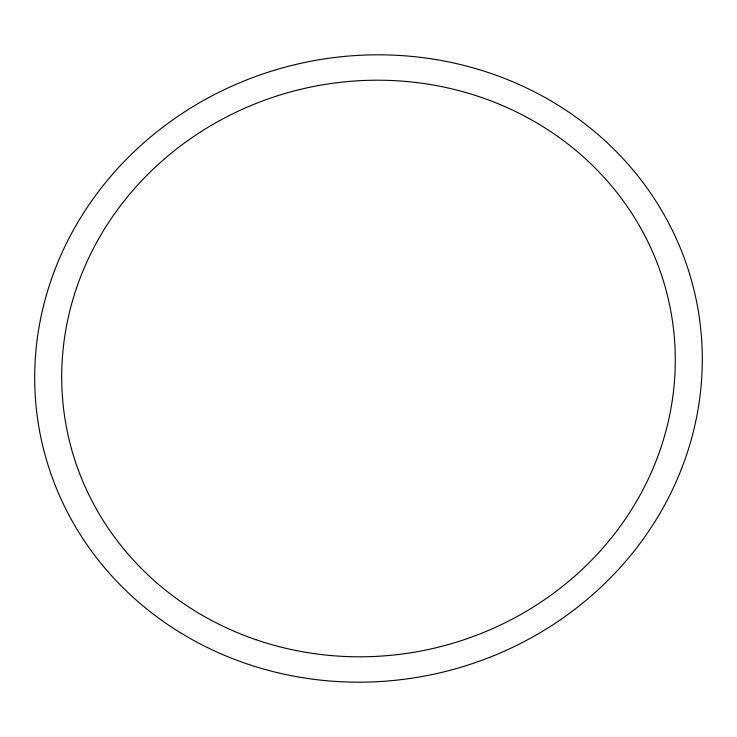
<?xml version="1.0" encoding="UTF-8"?>
<svg xmlns="http://www.w3.org/2000/svg" width="737" height="737" viewBox="0 0 737 737"><rect width="100%" height="100%" fill="white"/><g stroke="black" fill="none" stroke-linecap="round" stroke-linejoin="round"><path stroke-width="1.11" d="M246.094 663.576A334.828 312.589 -12.6 0 0 698.648 313.142A334.828 312.589 -12.6 0 0 160.758 128.782A334.828 312.589 -12.6 0 0 246.094 663.576M255.997 639.698A307.734 287.292 -12.6 0 0 671.932 317.619A307.734 287.292 -12.6 0 0 177.571 148.183A307.734 287.292 -12.6 0 0 255.997 639.698"/></g></svg>
